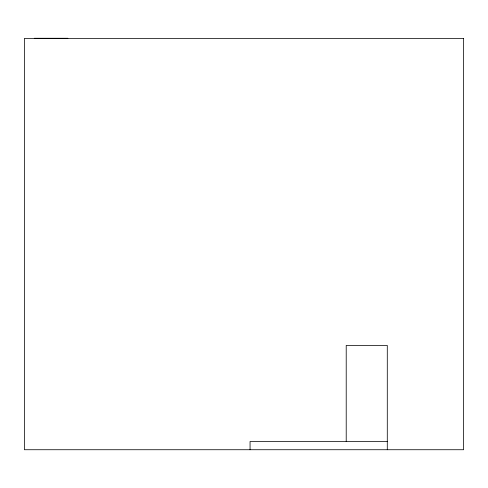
<?xml version="1.0" encoding="UTF-8"?>
<svg xmlns="http://www.w3.org/2000/svg" width="488" height="488" viewBox="0 0 488 488"><rect width="100%" height="100%" fill="white"/><g stroke="black" fill="none" stroke-linecap="round" stroke-linejoin="round"><path stroke-width="0.73" d="M34.276 38.271L67.893 38.271M387.289 441.494L250.057 441.494L250.057 449.729M387.289 449.729L387.289 345.431L346.212 345.431L346.212 441.494M463.6 38.412L24.4 38.412L24.4 449.729L463.6 449.729L463.6 38.412"/></g></svg>
